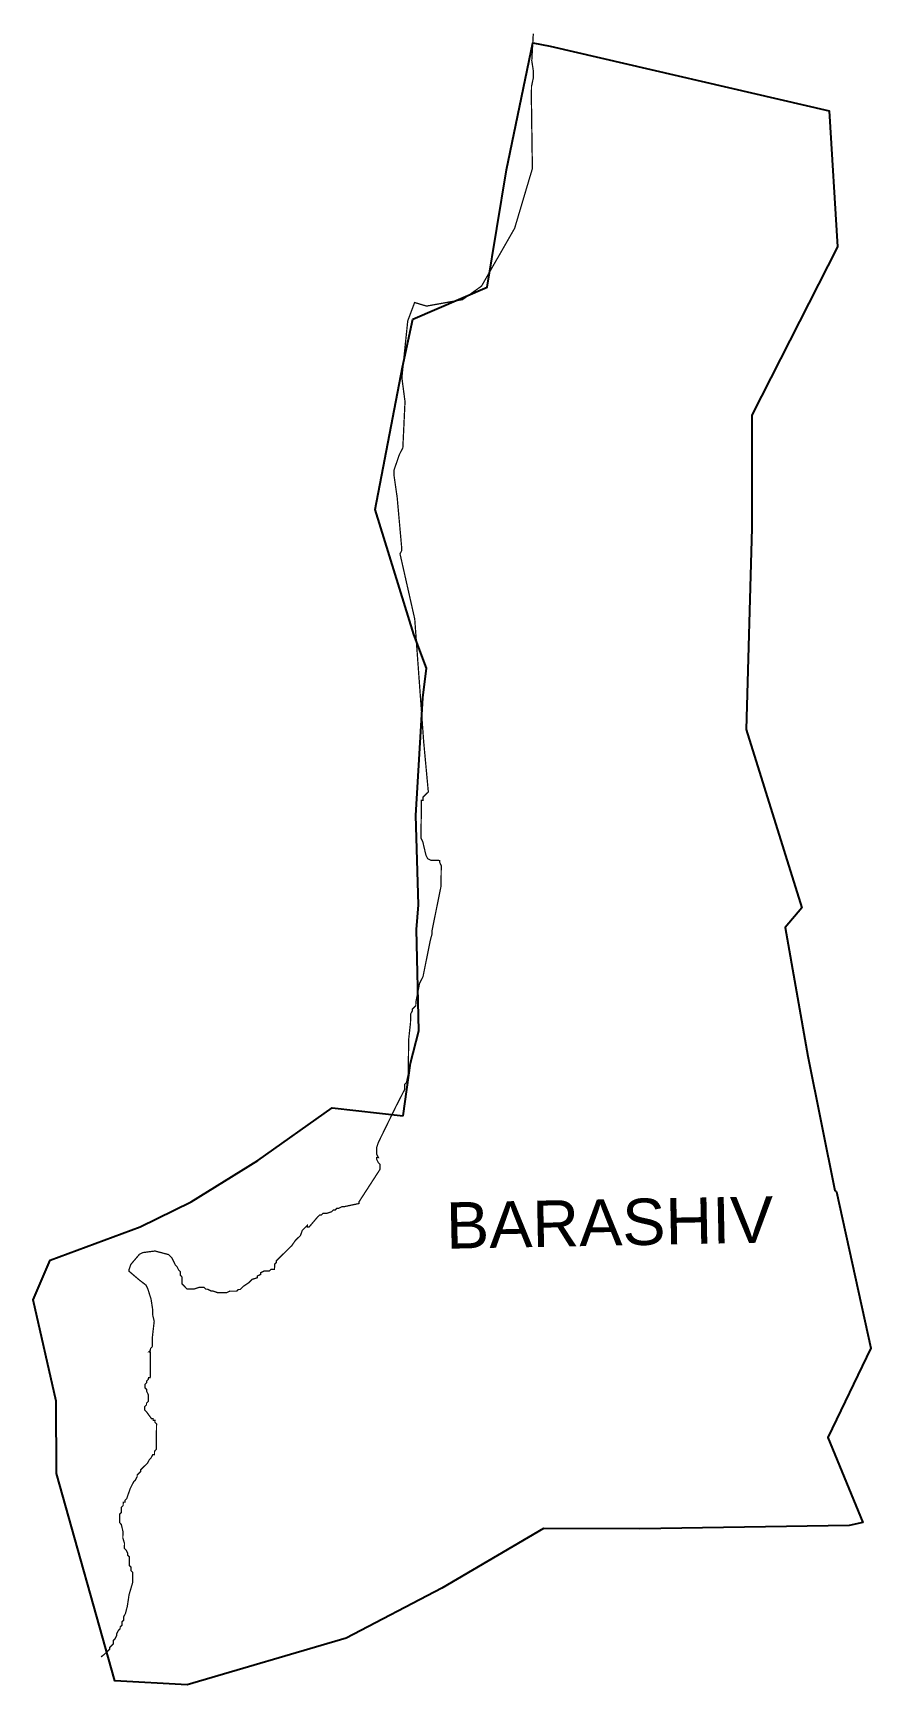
# Model space of a CAD drawing. Header units: metres. Extents: x 277596 to 279562, y 2042771 to 2046648.
import ezdxf

# ---------------------------------------------------------------- set-up
doc = ezdxf.new("R2010")
doc.units = ezdxf.units.M
for name, color, linetype in [('HAZARDS LINE', 1, 'Continuous'), ('village', 3, 'Continuous'), ('VILLAGE NAME', 250, 'Continuous')]:
    doc.layers.add(name, color=color, linetype=linetype)
doc.styles.get("Standard").update_dxf_attribs({"font": 'simplex.shx'})

msp = doc.modelspace()

# ---------------------------------------------------------------- linework, layer by layer
at = {"layer": 'HAZARDS LINE', "lineweight": 18, "const_width": 3.01}
msp.add_lwpolyline([(277754.9, 2042836.4), (277763.2, 2042842.9), (277775.4, 2042854.9), (277775.5, 2042858.9), (277779.5, 2042862.8), (277783.6, 2042866.8), (277783.6, 2042874.8), (277787.7, 2042878.8), (277791.8, 2042886.8), (277791.8, 2042890.8), (277795.9, 2042898.8), (277800, 2042902.8), (277800, 2042906.8), (277804.1, 2042910.8), (277804.2, 2042918.8), (277808.2, 2042922.8), (277808.3, 2042930.8), (277812.4, 2042938.8), (277816.6, 2042954.8), (277820.9, 2042982.9), (277829.2, 2043010.9), (277829.5, 2043035), (277825.5, 2043039), (277825.6, 2043047.1), (277821.6, 2043051.1), (277821.8, 2043071.2), (277817.8, 2043075.3), (277817.9, 2043079.3), (277814, 2043087.3), (277810, 2043091.4), (277810.1, 2043103.4), (277806.2, 2043115.5), (277806.4, 2043131.6), (277802.5, 2043147.7), (277798.6, 2043151.7), (277798.8, 2043171.8), (277802.8, 2043175.8), (277803, 2043187.8), (277807, 2043191.8), (277807.1, 2043199.8), (277811.1, 2043199.8), (277811.2, 2043203.8), (277815.2, 2043207.8), (277819.4, 2043219.8), (277823.5, 2043231.8), (277831.7, 2043247.8), (277835.7, 2043251.7), (277839.8, 2043259.7), (277839.9, 2043263.7), (277843.9, 2043267.7), (277848, 2043271.7), (277848, 2043275.7), (277860.2, 2043287.6), (277864.3, 2043291.6), (277868.4, 2043299.6), (277872.4, 2043303.6), (277876.5, 2043311.5), (277880.5, 2043311.5), (277880.6, 2043319.5), (277884.7, 2043323.5), (277885.3, 2043383.7), (277881.3, 2043387.8), (277881.4, 2043391.8), (277877.4, 2043391.8), (277877.4, 2043395.9), (277873.4, 2043395.9), (277861.5, 2043412.1), (277857.5, 2043416.1), (277857.6, 2043424.2), (277861.7, 2043428.1), (277861.7, 2043432.2), (277865.8, 2043436.1), (277865.9, 2043452.2), (277862, 2043460.3), (277862, 2043464.3), (277858.1, 2043468.3), (277858.2, 2043476.4), (277862.2, 2043480.3), (277862.3, 2043484.3), (277866.3, 2043488.3), (277866.4, 2043492.3), (277870.4, 2043492.3), (277871, 2043552.5), (277867, 2043552.6), (277871, 2043556.5), (277871.1, 2043560.5), (277875.1, 2043564.5), (277875.3, 2043584.6), (277879.8, 2043624.7), (277875.9, 2043640.8), (277876.1, 2043652.8), (277872.3, 2043677), (277864.5, 2043701.2), (277860.6, 2043709.2), (277844.7, 2043721.4), (277820.8, 2043741.8), (277820.8, 2043745.8), (277825, 2043757.8), (277845.3, 2043781.7), (277853.3, 2043785.6), (277881.5, 2043789.3), (277913.5, 2043780.9), (277921.5, 2043772.8), (277925.4, 2043764.8), (277929.3, 2043756.7), (277933.3, 2043752.6), (277937.2, 2043744.6), (277941.2, 2043740.5), (277941.1, 2043732.5), (277945.1, 2043728.4), (277944.9, 2043712.4), (277948.9, 2043708.3), (277956.8, 2043700.2), (277972.9, 2043700), (277985, 2043703.9), (277997, 2043703.8), (278001, 2043699.7), (278005, 2043699.7), (278013, 2043695.6), (278017, 2043695.5), (278029, 2043691.4), (278049.1, 2043691.2), (278057.2, 2043695.1), (278073.2, 2043695), (278077.3, 2043698.9), (278081.3, 2043698.9), (278085.3, 2043702.9), (278089.4, 2043706.8), (278101.5, 2043714.7), (278109.6, 2043722.7), (278121.7, 2043726.6), (278121.8, 2043730.6), (278129.8, 2043734.5), (278129.9, 2043738.5), (278137.9, 2043742.5), (278150, 2043742.3), (278154, 2043746.3), (278162.1, 2043746.2), (278162.2, 2043758.3), (278166.2, 2043762.3), (278166.3, 2043766.3), (278174.4, 2043774.2), (278182.5, 2043782.2), (278186.6, 2043786.1), (278190.6, 2043790.1), (278198.7, 2043798.1), (278202.8, 2043802), (278210.9, 2043814), (278215, 2043818), (278219.1, 2043821.9), (278223.1, 2043825.9), (278227.3, 2043837.9), (278235.4, 2043845.9), (278239.4, 2043849.8), (278239.4, 2043845.8), (278243.4, 2043845.8), (278263.7, 2043869.7), (278267.8, 2043873.6), (278271.8, 2043873.6), (278275.8, 2043877.6), (278283.9, 2043877.5), (278296, 2043881.4), (278300, 2043885.3), (278304, 2043885.3), (278308.1, 2043889.3), (278312.1, 2043889.2), (278320.2, 2043893.2), (278324.2, 2043893.1), (278360.4, 2043900.8), (278360.4, 2043904.8), (278409.4, 2043980.6), (278409.5, 2043992.6), (278405.6, 2043996.7), (278401.6, 2044004.7), (278401.7, 2044008.8), (278405.7, 2044008.7), (278401.7, 2044016.8), (278401.9, 2044032.8), (278406.1, 2044044.8), (278447.1, 2044128.7), (278467.6, 2044168.7), (278467.7, 2044180.7), (278471.7, 2044184.7), (278476, 2044204.7), (278476.8, 2044285), (278481.2, 2044325.1), (278481.4, 2044345.2), (278485.5, 2044353.2), (278485.6, 2044357.2), (278493.7, 2044365.2), (278493.8, 2044373.2), (278502.3, 2044417.3), (278510.5, 2044433.2), (278527.4, 2044517.4), (278531.6, 2044533.4), (278531.7, 2044541.4), (278552.8, 2044645.6), (278553.3, 2044693.8), (278549.4, 2044701.9), (278549.4, 2044705.9), (278529.4, 2044706.1), (278521.4, 2044710.2), (278517.4, 2044718.3), (278509.8, 2044750.5), (278505.8, 2044758.5), (278506.7, 2044846.9), (278510.8, 2044846.8), (278510.8, 2044854.8), (278523, 2044866.8), (278512.2, 2044983.3), (278491.1, 2045272.6), (278456.6, 2045425.6), (278460.7, 2045433.6), (278460.7, 2045437.6), (278449.9, 2045558.1), (278442.4, 2045610.4), (278442.6, 2045622.5), (278455, 2045658.5), (278463.2, 2045674.5), (278468.3, 2045782.8), (278460.9, 2045839.1), (278474.2, 2045967.5), (278474.3, 2045971.5), (278490.8, 2046015.5), (278518.8, 2046007.1), (278603.3, 2046022.3), (278647.8, 2046054), (278725.5, 2046189.7), (278767.1, 2046329.8), (278764.8, 2046494.4), (278765.1, 2046522.5), (278769.3, 2046542.6), (278769.5, 2046558.6), (278765.7, 2046582.8), (278769.3, 2046646.5)], dxfattribs=at)
at = {"layer": 'village', "color": 3, "true_color": 0x00ff00}
for points in [[(278464.3, 2044106.4, 0), (278481.3, 2044230.2, 0), (278500.7, 2044305.9, 0), (278495.4, 2044543.6, 0), (278500, 2044601.8, 0), (278494, 2044811.5, 0), (278510.3, 2045087.3, 0), (278518.9, 2045157.6, 0), (278488.7, 2045236, 0), (278397.9, 2045530, 0), (278462.1, 2045863.4, 0), (278486.8, 2045976.4, 0), (278661, 2046051.9, 0), (278706.3, 2046326.7, 0), (278768.4, 2046625.2, 0), (278808.5, 2046616.8, 0), (279463.4, 2046465.7, 0), (279483.2, 2046146.5, 0)], [(279483.2, 2046146.5, 0), (279281.9, 2045751, 0), (279282.4, 2045485.5, 0)], [(279282.4, 2045485.5, 0), (279268.7, 2045013.6, 0), (279399.2, 2044595, 0), (279360.2, 2044548.7, 0), (279413.4, 2044246.3, 0), (279476.7, 2043931.7, 0), (279480.9, 2043928.5, 0), (279561.5, 2043561.2, 0)], [(279561.5, 2043561.2, 0), (279460.1, 2043351.3, 0), (279542.6, 2043152.3, 0), (279510.7, 2043144.9, 0), (279018.9, 2043137, 0), (278793.4, 2043138, 0), (278554.4, 2042998.1, 0), (278329.9, 2042880.2, 0), (277957.1, 2042770.8, 0), (277787.1, 2042780.6, 0), (277650.7, 2043267.2, 0), (277650, 2043437.1, 0), (277595.6, 2043674.9, 0), (277635.8, 2043768, 0), (277846.5, 2043845.8, 0), (277966.9, 2043904.5, 0), (278122.8, 2044001.9, 0), (278297.7, 2044125.4, 0), (278464.3, 2044106.4, 0)]]:
    msp.add_polyline3d(points, dxfattribs=at)

# ---------------------------------------------------------------- texts
at = {"layer": 'VILLAGE NAME', "insert": (278563.3, 2043903.3), "char_height": 108.748, "attachment_point": 1, "rotation": 1.1028}
msp.add_mtext_dynamic_manual_height_columns('{\\fArial|b0|i0|c0|p34;BARASHIV}', width=726.929, gutter_width=543.7, heights=[0], dxfattribs=at)

doc.saveas('drawing.dxf')
